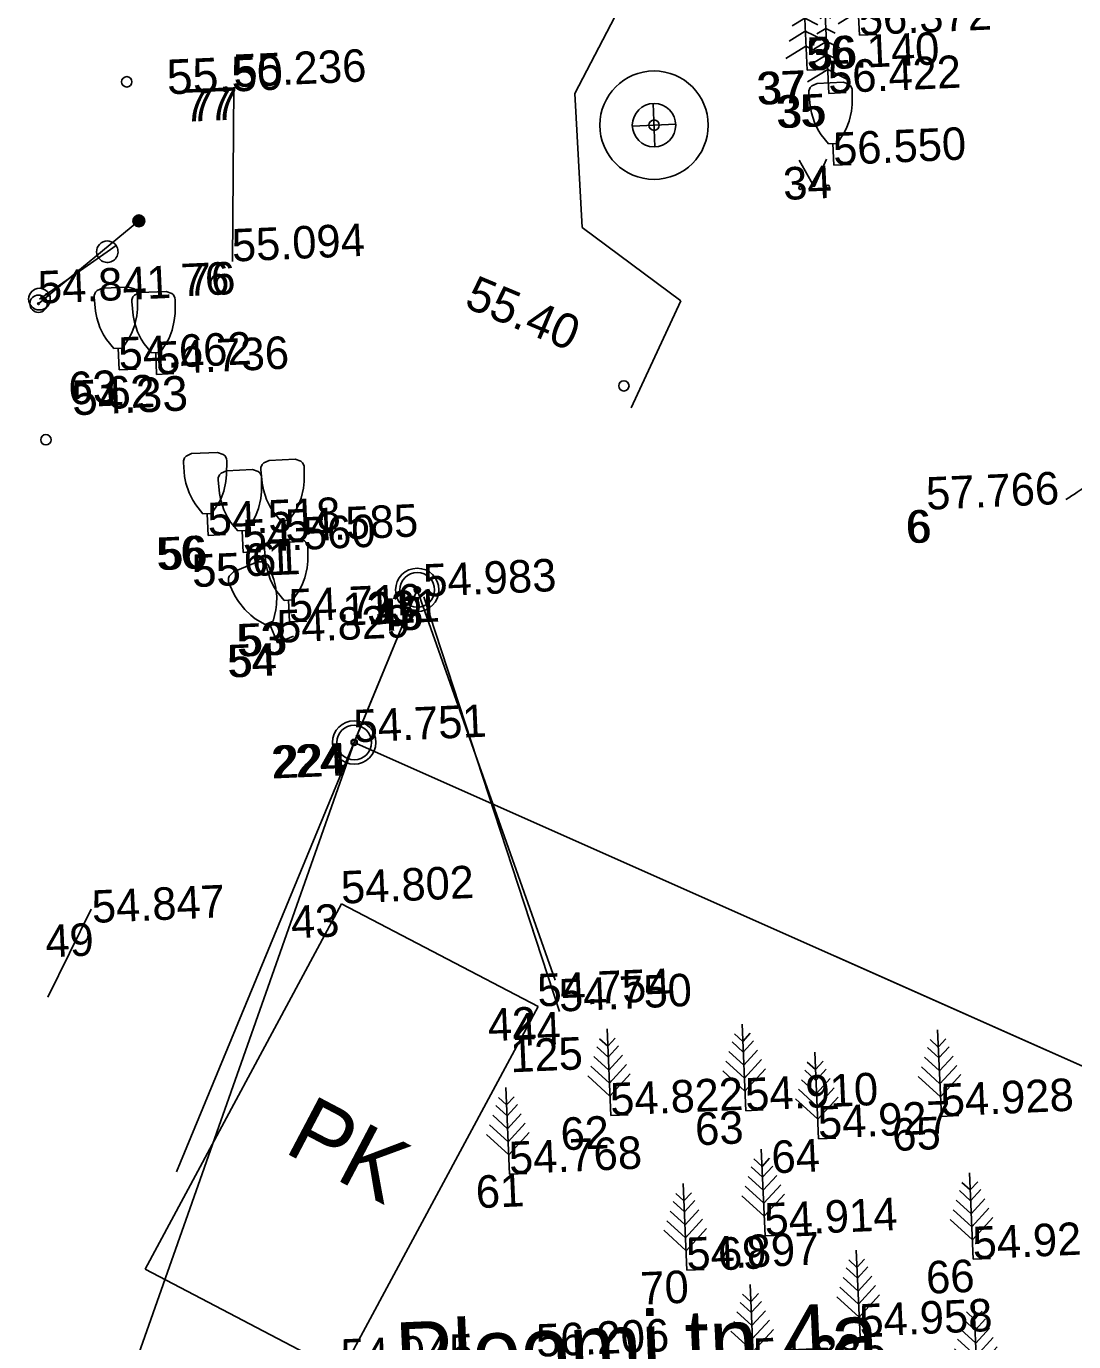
# Model space of a CAD drawing. Extents: x 642106 to 642351, y 6456946 to 6457148.
# Drawn here: x 642109.22 to 642133.4, y 6456982.38 to 6457012.76 of the extents above; entities that cross this region are included whole.
import ezdxf

# ---------------------------------------------------------------- set-up
doc = ezdxf.new("R2010")
doc.units = 0
for name, color, linetype in [('13', 7, 'Continuous'), ('ELEKTRIPOST', 7, 'Continuous'), ('Level 10', 7, 'Continuous'), ('Level 11', 7, 'Continuous'), ('Level 12', 7, 'Continuous'), ('Level 13', 7, 'Continuous'), ('Level 14', 7, 'Continuous'), ('Level 15', 7, 'Continuous'), ('Level 16', 7, 'Continuous'), ('Level 19', 7, 'Continuous'), ('Level 20', 7, 'Continuous'), ('Level 21', 7, 'Continuous'), ('Level 23', 7, 'Continuous'), ('Level 26', 7, 'Continuous'), ('Level 4', 7, 'Continuous'), ('Level 40', 7, 'Continuous'), ('Level 49', 7, 'Continuous'), ('Level 5', 7, 'Continuous'), ('Level 6', 7, 'Continuous'), ('Level 63', 7, 'Continuous'), ('Level 7', 7, 'Continuous'), ('Level 8', 7, 'Continuous'), ('Level 9', 7, 'Continuous'), ('PUUDPQQSAD', 7, 'Continuous')]:
    doc.layers.add(name, color=color, linetype=linetype)

# ---------------------------------------------------------------- blocks, each defined once
blk = doc.blocks.new('VBEKA2')
at = {"layer": 'Level 6'}
for radius in [500, 71.4]:
    blk.add_circle((0, 0), radius, dxfattribs=at)
blk = doc.blocks.new('KKUUS0')
at = {"layer": 'Level 12'}
for p, q in [((0, 0), (0, 2000)), ((0, 1800), (-125.94, 1730.03)), ((0, 1800), (125.94, 1730.03)), ((0, 1500), (-211.95, 1382.25)), ((0, 1500), (211.95, 1382.25)), ((0, 1200), (-297.95, 1034.47)), ((0, 1200), (297.95, 1034.47)), ((0, 900), (-383.96, 686.69)), ((0, 900), (383.96, 686.69)), ((0, 550), (-475.29, 285.95)), ((0, 550), (475.29, 285.95)), ((400, 0), (0, 0))]:
    blk.add_line(p, q, dxfattribs=at)
blk = doc.blocks.new('KKITP3')
at = {"layer": 'Level 12'}
for p, q in [((-300, 1900), (300, 1900)), ((-100, 500), (100, 500)), ((0, 0), (0, 500)), ((0, 0), (400, 0))]:
    blk.add_line(p, q, dxfattribs=at)
for points in [[(-100, 500), (-258.4, 712.96), (-322.92, 824.71), (-400, 1000), (-461.28, 1225.3), (-484.95, 1381.3), (-500, 1700), (-497.94, 1741.58), (-468.34, 1813.02), (-428.03, 1850.1), (-300, 1900)], [(100, 500), (258.4, 712.96), (322.92, 824.71), (400, 1000), (461.28, 1225.3), (484.95, 1381.3), (500, 1700), (497.94, 1741.58), (468.34, 1813.02), (428.03, 1850.1), (300, 1900)]]:
    blk.add_lwpolyline(points, dxfattribs=at)
blk = doc.blocks.new('KSNOLO')
at = {"layer": '13'}
blk.add_line((20, 0), (300, 0), dxfattribs=at)
for centre, radius in [((0, 0), 20), ((300, 0), 13.6), ((300, 0), 12.1), ((300, 0), 10.7), ((300, 0), 9.02), ((300, 0), 7.49), ((300, 0), 6.16), ((300, 0), 4.68), ((300, 0), 3.43), ((300, 0), 2.09), ((300, 0), 1.12)]:
    blk.add_circle(centre, radius, dxfattribs=at)
blk = doc.blocks.new('KMURU2')
at = {"layer": 'Level 6'}
for p in [(-318, 628), (318, 628), (0, 0), (0, 0)]:
    blk.add_line(p, (0, 0), dxfattribs=at)
for centre in [(-318, -8), (318, -8)]:
    blk.add_circle(centre, 34.5, dxfattribs=at)
blk = doc.blocks.new('OK3')
at = {"layer": 'Level 13'}
for p, q in [((0, -500), (0, 500)), ((-500, 0), (500, 0)), ((-500, 0), (-500, 0)), ((-500, 0), (-500, 0))]:
    blk.add_line(p, q, dxfattribs=at)
blk.add_circle((0, 0), 500, dxfattribs=at)
blk = doc.blocks.new('PPSIDE')
at = {"layer": 'Level 23'}
blk.add_circle((0, 0), 250, dxfattribs=at)
blk = doc.blocks.new('SIDE_N')
at = {"layer": 'ELEKTRIPOST'}
blk.add_line((0, 0), (192, 0), dxfattribs=at)
for start, end in [(0, 180), (180, 0)]:
    blk.add_arc((192, 0), 12.5, start, end, dxfattribs=at)
blk = doc.blocks.new('KMURU4')
at = {"layer": 'Level 6'}
for p in [(-318, 628), (318, 628), (0, 0), (0, 0)]:
    blk.add_line(p, (0, 0), dxfattribs=at)
for centre in [(-318, -8), (318, -8)]:
    blk.add_circle(centre, 34.5, dxfattribs=at)
blk = doc.blocks.new('OK4')
at = {"layer": 'Level 15'}
for p, q in [((0, -500), (0, 500)), ((-500, 0), (500, 0)), ((-500, 0), (-500, 0)), ((-500, 0), (-500, 0))]:
    blk.add_line(p, q, dxfattribs=at)
blk.add_circle((0, 0), 500, dxfattribs=at)
blk = doc.blocks.new('PPSID0')
at = {"layer": 'Level 21'}
blk.add_circle((0, 0), 250, dxfattribs=at)
blk = doc.blocks.new('SIDE_0')
at = {"layer": 'Level 12'}
for p, q in [((0, 0), (1925, 0)), ((1925, 0), (1675, 0)), ((1675, 0), (1925, 0)), ((2175, 0), (1925, 0)), ((1925, 0), (2175, 0))]:
    blk.add_line(p, q, dxfattribs=at)
for start, end in [(0, 180), (180, 0)]:
    blk.add_arc((1925, 0), 250, start, end, dxfattribs=at)
blk = doc.blocks.new('KKUUS7')
at = {"layer": 'PUUDPQQSAD'}
for p, q in [((0, 0), (0, 2000)), ((0, 1800), (-125.94, 1730.03)), ((0, 1800), (125.94, 1730.03)), ((0, 1500), (-211.95, 1382.25)), ((0, 1500), (211.95, 1382.25)), ((0, 1200), (-297.95, 1034.47)), ((0, 1200), (297.95, 1034.47)), ((0, 900), (-383.96, 686.69)), ((0, 900), (383.96, 686.69)), ((0, 550), (-475.29, 285.95)), ((0, 550), (475.29, 285.95)), ((400, 0), (0, 0))]:
    blk.add_line(p, q, dxfattribs=at)
blk = doc.blocks.new('KKIT13')
at = {"layer": 'PUUDPQQSAD'}
for p, q in [((-300, 1900), (300, 1900)), ((-100, 500), (100, 500)), ((0, 0), (0, 500)), ((0, 0), (400, 0))]:
    blk.add_line(p, q, dxfattribs=at)
for points in [[(-100, 500), (-258.4, 712.96), (-322.92, 824.71), (-400, 1000), (-461.28, 1225.3), (-484.95, 1381.3), (-500, 1700), (-497.94, 1741.58), (-468.34, 1813.02), (-428.03, 1850.1), (-300, 1900)], [(100, 500), (258.4, 712.96), (322.92, 824.71), (400, 1000), (461.28, 1225.3), (484.95, 1381.3), (500, 1700), (497.94, 1741.58), (468.34, 1813.02), (428.03, 1850.1), (300, 1900)]]:
    blk.add_lwpolyline(points, dxfattribs=at)
blk = doc.blocks.new('KSNOL2')
at = {"layer": 'Level 26'}
blk.add_line((200, 0), (3000, 0), dxfattribs=at)
for centre, radius in [((0, 0), 200), ((3000, 0), 136), ((3000, 0), 121), ((3000, 0), 107), ((3000, 0), 90.2), ((3000, 0), 74.9), ((3000, 0), 61.6), ((3000, 0), 46.8), ((3000, 0), 34.3), ((3000, 0), 20.9), ((3000, 0), 11.2)]:
    blk.add_circle(centre, radius, dxfattribs=at)
blk = doc.blocks.new('KMAND7')
at = {"layer": 'Level 11'}
for p, q in [((0, 0), (0, 2000)), ((0, 1350), (-248.65, 1598.65)), ((0, 1600), (-181.08, 1781.08)), ((0, 1600), (181.08, 1781.08)), ((0, 1350), (248.65, 1598.65)), ((0, 1050), (-329.73, 1379.73)), ((0, 1050), (329.73, 1379.73)), ((0, 450), (-491.89, 941.89)), ((0, 750), (-410.81, 1160.81)), ((0, 750), (410.81, 1160.81)), ((0, 450), (491.89, 941.89)), ((400, 0), (0, 0))]:
    blk.add_line(p, q, dxfattribs=at)
blk = doc.blocks.new('VBEK11')
at = {"layer": 'Level 6'}
for radius in [500, 71.4]:
    blk.add_circle((0, 0), radius, dxfattribs=at)

msp = doc.modelspace()

# ---------------------------------------------------------------- linework, layer by layer
at = {"layer": 'Level 10'}
msp.add_line((642114.016, 6457011.353), (642113.982, 6457007.323), dxfattribs=at)
at = {"layer": 'Level 13'}
for radius in [1.252, 0.12]:
    msp.add_circle((642123.713, 6457010.474), radius, dxfattribs=at)
at = {"layer": 'Level 15'}
for radius in [1.252, 0.12]:
    msp.add_circle((642123.713, 6457010.474), radius, dxfattribs=at)
at = {"layer": 'Level 16'}
msp.add_arc((642114.934, 6457029.968), 33.562, 303.0137, 305.1698, dxfattribs=at)
at = {"layer": 'Level 19'}
for p, q in [((642111.963, 6456984.054), (642116.501, 6456992.492)), ((642121.035, 6456990.117), (642116.501, 6456992.492)), ((642116.497, 6456981.678), (642121.035, 6456990.117)), ((642116.497, 6456981.678), (642111.963, 6456984.054))]:
    msp.add_line(p, q, dxfattribs=at)
at = {"layer": 'Level 20'}
msp.add_line((642121.531, 6456989.999), (642118.402, 6456999.581), dxfattribs=at)
at = {"layer": 'Level 4'}
msp.add_line((642135.447, 6456987.917), (642127.894, 6456991.277), dxfattribs=at)
at = {"layer": 'Level 40'}
msp.add_line((642135.447, 6456987.917), (642116.791, 6456996.217), dxfattribs=at)
msp.add_line((642135.447, 6456987.917), (642116.791, 6456996.217), dxfattribs=at)
at = {"layer": 'Level 49'}
for p, q in [((642118.248, 6456999.74), (642118.248, 6456999.74)), ((642118.248, 6456999.74), (642118.248, 6456999.74)), ((642116.791, 6456996.217), (642116.791, 6456996.217)), ((642116.791, 6456996.217), (642116.791, 6456996.217)), ((642116.791, 6456996.217), (642116.791, 6456996.217))]:
    msp.add_line(p, q, dxfattribs=at)
at = {"layer": 'Level 5'}
for p, q in [((642123.189, 6457003.943), (642124.335, 6457006.417)), ((642123.189, 6457003.943), (642124.335, 6457006.417)), ((642112.688, 6456986.3), (642118.248, 6456999.74)), ((642118.248, 6456999.74), (642121.431, 6456990.725))]:
    msp.add_line(p, q, dxfattribs=at)
msp.add_lwpolyline([(642125.932, 6457018.976), (642121.883, 6457011.203), (642121.883, 6457011.203), (642122.052, 6457008.111), (642124.335, 6457006.417), (642124.335, 6457006.417), (642124.335, 6457006.417)], dxfattribs=at)
msp.add_lwpolyline([(642125.932, 6457018.976), (642121.883, 6457011.203), (642121.883, 6457011.203), (642122.052, 6457008.111), (642124.335, 6457006.417), (642124.335, 6457006.417), (642124.335, 6457006.417)], dxfattribs=at)
for centre in [(642111.54, 6457011.475), (642111.54, 6457011.475), (642123.017, 6457004.453), (642123.017, 6457004.453), (642109.676, 6457003.209), (642109.676, 6457003.209)]:
    msp.add_circle(centre, 0.12, dxfattribs=at)
at = {"layer": 'Level 63'}
msp.add_line((642109.72, 6456990.335), (642110.722, 6456992.369), dxfattribs=at)
msp.add_line((642109.72, 6456990.335), (642110.722, 6456992.369), dxfattribs=at)
at = {"layer": 'Level 7'}
msp.add_line((642114.016, 6457011.353), (642113.982, 6457007.323), dxfattribs=at)
at = {"layer": 'Level 8'}
for p, q in [((642116.791, 6456996.217), (642118.248, 6456999.74)), ((642121.261, 6456990.826), (642118.402, 6456999.581)), ((642110.89, 6456979.459), (642116.791, 6456996.217))]:
    msp.add_line(p, q, dxfattribs=at)
at = {"layer": 'Level 9'}
msp.add_line((642135.447, 6456987.917), (642131.557, 6456989.648), dxfattribs=at)

# ---------------------------------------------------------------- block references
at = {"layer": 'Level 11', "xscale": 0.0009922899849764588, "yscale": 0.0009922899849764584, "rotation": 34.908599421363824}
msp.add_blockref('SIDE_N', (642109.525, 6457006.458), dxfattribs=at)
at = {"layer": 'Level 12'}
for name, p, xscale, yscale, rotation in [('KKUUS0', (642128.453, 6457012.551), 0.0010016049106454617, 0.0010016049106454613, 2.501003485659088), ('KKUUS0', (642127.245, 6457011.746), 0.0010016049106454617, 0.0010016049106454613, 2.501003485659088), ('KKUUS0', (642127.746, 6457011.209), 0.0010016049106454617, 0.0010016049106454613, 2.501003485659088), ('KKITP3', (642127.862, 6457009.55), 0.0010016049106454617, 0.0010016049106454613, 2.501003485659088), ('SIDE_0', (642109.525, 6457006.458), 0.0009922899849764588, 0.0009922899849764584, 34.908599421363824), ('KKITP3', (642111.365, 6457004.821), 0.0010016049106454617, 0.0010016049106454613, 2.501003485659088), ('KKITP3', (642112.231, 6457004.719), 0.0010016049106454617, 0.0010016049106454613, 2.501003485659088), ('KKITP3', (642115.212, 6457000.844), 0.0010016049106454617, 0.0010016049106454613, 2.501003485659088)]:
    msp.add_blockref(name, p, dxfattribs=dict(at, xscale=xscale, yscale=yscale, rotation=rotation))
at = {"layer": 'Level 13', "xscale": 0.0010016049106454617, "yscale": 0.0010016049106454613, "rotation": 2.501003485659088}
msp.add_blockref('OK3', (642123.713, 6457010.474), dxfattribs=at)
at = {"layer": 'Level 14'}
for name, p, xscale, yscale, rotation in [('KKUUS7', (642128.453, 6457012.551), 0.0010016049106454617, 0.0010016049106454613, 2.501003485659088), ('KKUUS7', (642127.245, 6457011.746), 0.0010016049106454617, 0.0010016049106454613, 2.501003485659088), ('KKUUS7', (642127.746, 6457011.209), 0.0010016049106454617, 0.0010016049106454613, 2.501003485659088), ('KKIT13', (642127.862, 6457009.55), 0.0010016049106454617, 0.0010016049106454613, 2.501003485659088), ('KKIT13', (642111.365, 6457004.821), 0.0010016049106454617, 0.0010016049106454613, 2.501003485659088), ('KSNOLO', (642109.504, 6457006.351), 0.0010016058137285323, 0.001001605813728532, 39.56193349105856), ('KKIT13', (642112.231, 6457004.719), 0.0010016049106454617, 0.0010016049106454613, 2.501003485659088), ('KKIT13', (642113.422, 6457001), 0.0010016049106454617, 0.0010016049106454613, 2.501003485659088), ('KKIT13', (642114.227, 6457000.606), 0.0010016049106454617, 0.0010016049106454613, 2.501003485659088), ('KKIT13', (642115.212, 6457000.844), 0.0010016049106454617, 0.0010016049106454613, 2.501003485659088), ('KKIT13', (642115.295, 6456999.003), 0.0010016049106454617, 0.0010016049106454613, 2.501003485659088), ('KKIT13', (642115.024, 6456998.518), 0.0010016034400564314, 0.0010016034400564314, 22.87736723953768), ('KMAND7', (642125.832, 6456987.711), 0.0010016049106454617, 0.0010016049106454613, 2.501003485659088), ('KMAND7', (642122.715, 6456987.597), 0.0010016049106454617, 0.0010016049106454613, 2.501003485659088), ('KMAND7', (642130.346, 6456987.579), 0.0010016049106454617, 0.0010016049106454613, 2.501003485659088), ('KMAND7', (642127.511, 6456987.061), 0.0010016049106454617, 0.0010016049106454613, 2.501003485659088), ('KMAND7', (642120.379, 6456986.242), 0.0010016049106454617, 0.0010016049106454613, 2.501003485659088), ('KMAND7', (642126.277, 6456984.822), 0.0010016049106454617, 0.0010016049106454613, 2.501003485659088), ('KMAND7', (642131.081, 6456984.278), 0.0010016049106454617, 0.0010016049106454613, 2.501003485659088), ('KMAND7', (642124.474, 6456984.027), 0.0010016049106454617, 0.0010016049106454613, 2.501003485659088), ('KMAND7', (642128.468, 6456982.49), 0.0010016049106454617, 0.0010016049106454613, 2.501003485659088), ('KMAND7', (642126.018, 6456981.695), 0.0010016049106454617, 0.0010016049106454613, 2.501003485659088), ('KMAND7', (642131.184, 6456981.29), 0.0010016049106454617, 0.0010016049106454613, 2.501003485659088)]:
    msp.add_blockref(name, p, dxfattribs=dict(at, xscale=xscale, yscale=yscale, rotation=rotation))
at = {"layer": 'Level 15', "xscale": 0.0010016049106454617, "yscale": 0.0010016049106454613, "rotation": 2.501003485659088}
msp.add_blockref('OK4', (642123.713, 6457010.474), dxfattribs=at)
at = {"layer": 'Level 21', "xscale": 0.0010016049106454617, "yscale": 0.0010016049106454613, "rotation": 2.501003485659088}
msp.add_blockref('PPSID0', (642109.525, 6457006.458), dxfattribs=at)
at = {"layer": 'Level 23', "xscale": 0.0010016049106454617, "yscale": 0.0010016049106454613, "rotation": 2.501003485659088}
msp.add_blockref('PPSIDE', (642109.525, 6457006.458), dxfattribs=at)
at = {"layer": 'Level 26', "xscale": 0.0010016058137285323, "yscale": 0.001001605813728532, "rotation": 39.56193349105856}
msp.add_blockref('KSNOL2', (642109.504, 6457006.351), dxfattribs=at)
at = {"layer": 'Level 6'}
for name, p, xscale, yscale, rotation in [('KMURU2', (642127.407, 6457009.048), 0.0010016049106454617, 0.0010016049106454613, 2.501003485659088), ('KMURU4', (642127.407, 6457009.048), 0.0010016049106454617, 0.0010016049106454613, 2.501003485659088), ('VBEKA2', (642118.248, 6456999.74), 0.0010016049106454617, 0.0010016049106454613, 2.501003485659088), ('VBEK11', (642118.248, 6456999.74), 0.0008012839285163694, 0.0008012839285163692, 2.5010034856590875), ('VBEKA2', (642118.248, 6456999.74), 0.00010016049106454618, 0.00010016049106454615, 2.5010034856590875), ('VBEKA2', (642116.791, 6456996.217), 0.0010016049106454617, 0.0010016049106454613, 2.501003485659088), ('VBEK11', (642116.791, 6456996.217), 0.0008012839285163694, 0.0008012839285163692, 2.5010034856590875)]:
    msp.add_blockref(name, p, dxfattribs=dict(at, xscale=xscale, yscale=yscale, rotation=rotation))

# ---------------------------------------------------------------- texts
at = {"layer": 'Level 13'}
msp.add_text('PK', height=1.5024, rotation=332.2446, dxfattribs=at).set_placement((642115.137, 6456986.769))
at = {"layer": 'Level 4'}
for s, height, p in [('36', 0.7512, (642127.268, 6457011.747)), ('37', 0.7512, (642126.095, 6457010.944)), ('77', 0.7512, (642112.872, 6457010.551)), ('35', 0.7512, (642126.589, 6457010.406)), ('34', 0.7512, (642126.712, 6457008.747)), ('76', 0.7512, (642112.804, 6457006.52)), ('63', 0.7512, (642110.215, 6457004.019)), ('62', 0.7512, (642111.082, 6457003.917)), ('6', 0.751, (642129.575, 6457000.819)), ('6', 0.751, (642129.575, 6457000.819)), ('56', 0.7512, (642112.237, 6457000.196)), ('61', 0.7512, (642114.256, 6457000.051)), ('55', 0.7512, (642113.069, 6456999.803)), ('131', 0.7512, (642116.541, 6456998.913)), ('131', 0.7512, (642116.541, 6456998.913)), ('45', 0.7512, (642117.25, 6456998.779)), ('53', 0.7512, (642114.14, 6456998.201)), ('54', 0.7512, (642113.874, 6456997.716)), ('224', 0.7512, (642114.89, 6456995.382))]:
    msp.add_text(s, height=height, rotation=2.501, dxfattribs=at).set_placement(p)
at = {"layer": 'Level 5'}
for s, height, rotation, p in [('36', 0.7512, 2.501, (642127.298, 6457011.749)), ('55.50', 0.8013, 2.501, (642112.481, 6457011.185)), ('55.50', 0.8013, 2.501, (642112.481, 6457011.185)), ('37', 0.7512, 2.501, (642126.125, 6457010.946)), ('77', 0.7512, 2.501, (642113.015, 6457010.557)), ('35', 0.7512, 2.501, (642126.544, 6457010.404)), ('34', 0.7512, 2.501, (642126.707, 6457008.747)), ('76', 0.7512, 2.501, (642112.946, 6457006.526)), ('55.40', 0.8013, 337.2459, (642119.303, 6457006.285)), ('55.40', 0.8013, 337.2459, (642119.303, 6457006.285)), ('63', 0.7512, 2.501, (642110.21, 6457004.018)), ('54.33', 0.8013, 2.501, (642110.29, 6457003.772)), ('54.33', 0.8013, 2.501, (642110.29, 6457003.772)), ('62', 0.7512, 2.501, (642111.088, 6457003.917)), ('6', 0.751, 2.501, (642129.54, 6457000.817)), ('6', 0.751, 2.501, (642129.54, 6457000.817)), ('56', 0.7512, 2.501, (642112.302, 6457000.199)), ('61', 0.7512, 2.501, (642114.447, 6457000.059)), ('55', 0.7512, 2.501, (642113.06, 6456999.803)), ('131', 0.7512, 2.501, (642117.105, 6456998.938)), ('131', 0.7512, 2.501, (642117.105, 6456998.938)), ('45', 0.7512, 2.501, (642117.283, 6456998.78)), ('53', 0.7512, 2.501, (642114.093, 6456998.199)), ('54', 0.7512, 2.501, (642113.904, 6456997.717)), ('224', 0.7512, 2.501, (642114.974, 6456995.386)), ('224', 0.7512, 2.501, (642114.974, 6456995.386)), ('43', 0.7512, 2.501, (642115.346, 6456991.69)), ('49', 0.7512, 2.501, (642109.677, 6456991.249)), ('42', 0.7512, 2.501, (642119.892, 6456989.315)), ('44', 0.7512, 2.501, (642120.458, 6456989.2)), ('125', 0.7512, 2.501, (642120.408, 6456988.596)), ('62', 0.7512, 2.501, (642121.572, 6456986.795)), ('63', 0.7512, 2.501, (642124.677, 6456986.909)), ('65', 0.7512, 2.501, (642129.227, 6456986.778)), ('64', 0.7512, 2.501, (642126.439, 6456986.262)), ('61', 0.7512, 2.501, (642119.614, 6456985.457)), ('69', 0.7512, 2.501, (642125.205, 6456984.024)), ('66', 0.7512, 2.501, (642130.009, 6456983.48)), ('70', 0.7512, 2.501, (642123.414, 6456983.229)), ('68', 0.7512, 2.501, (642127.378, 6456981.69))]:
    msp.add_text(s, height=height, rotation=rotation, dxfattribs=at).set_placement(p)
at = {"layer": 'Level 6'}
msp.add_text('Ploomi tn.4a', height=1.50241, rotation=2.501, dxfattribs=at).set_placement((642117.769, 6456981.313))
at = {"layer": 'Level 63'}
for s, p in [('56.372', (642128.453, 6457012.551)), ('56.372', (642128.453, 6457012.551)), ('56.140', (642127.245, 6457011.746)), ('56.140', (642127.245, 6457011.746)), ('55.236', (642114.016, 6457011.353)), ('55.236', (642114.016, 6457011.353)), ('56.422', (642127.746, 6457011.209)), ('56.422', (642127.746, 6457011.209)), ('56.550', (642127.862, 6457009.55)), ('56.550', (642127.862, 6457009.55)), ('55.094', (642113.982, 6457007.323)), ('55.094', (642113.982, 6457007.323)), ('54.841', (642109.504, 6457006.351)), ('54.841', (642109.504, 6457006.351)), ('54.662', (642111.365, 6457004.821)), ('54.662', (642111.365, 6457004.821)), ('54.736', (642112.231, 6457004.719)), ('54.736', (642112.231, 6457004.719)), ('57.766', (642130.009, 6457001.59)), ('57.766', (642130.009, 6457001.59)), ('57.766', (642130.009, 6457001.59)), ('57.766', (642130.009, 6457001.59)), ('54.518', (642113.422, 6457001)), ('54.518', (642113.422, 6457001)), ('54.585', (642115.212, 6457000.844)), ('54.585', (642115.212, 6457000.844)), ('54.560', (642114.227, 6457000.606)), ('54.560', (642114.227, 6457000.606)), ('54.983', (642118.402, 6456999.581)), ('54.983', (642118.402, 6456999.581)), ('54.716', (642115.295, 6456999.003)), ('54.716', (642115.295, 6456999.003)), ('54.829', (642115.024, 6456998.518)), ('54.829', (642115.024, 6456998.518)), ('54.751', (642116.791, 6456996.217)), ('54.751', (642116.791, 6456996.217)), ('54.751', (642116.791, 6456996.217)), ('54.802', (642116.501, 6456992.492)), ('54.847', (642110.749, 6456992.047)), ('54.754', (642121.035, 6456990.117)), ('54.750', (642121.531, 6456989.999)), ('54.910', (642125.832, 6456987.711)), ('54.822', (642122.715, 6456987.597)), ('54.928', (642130.346, 6456987.579)), ('54.927', (642127.511, 6456987.061)), ('54.768', (642120.379, 6456986.242)), ('54.914', (642126.277, 6456984.822)), ('54.924', (642131.081, 6456984.278)), ('54.897', (642124.474, 6456984.027)), ('54.958', (642128.468, 6456982.49)), ('56.206', (642121.007, 6456982.025)), ('56.206', (642121.007, 6456982.025)), ('54.945', (642116.497, 6456981.678)), ('54.885', (642126.018, 6456981.695))]:
    msp.add_text(s, height=0.7512, rotation=2.501, dxfattribs=at).set_placement(p)

doc.saveas('drawing.dxf')
